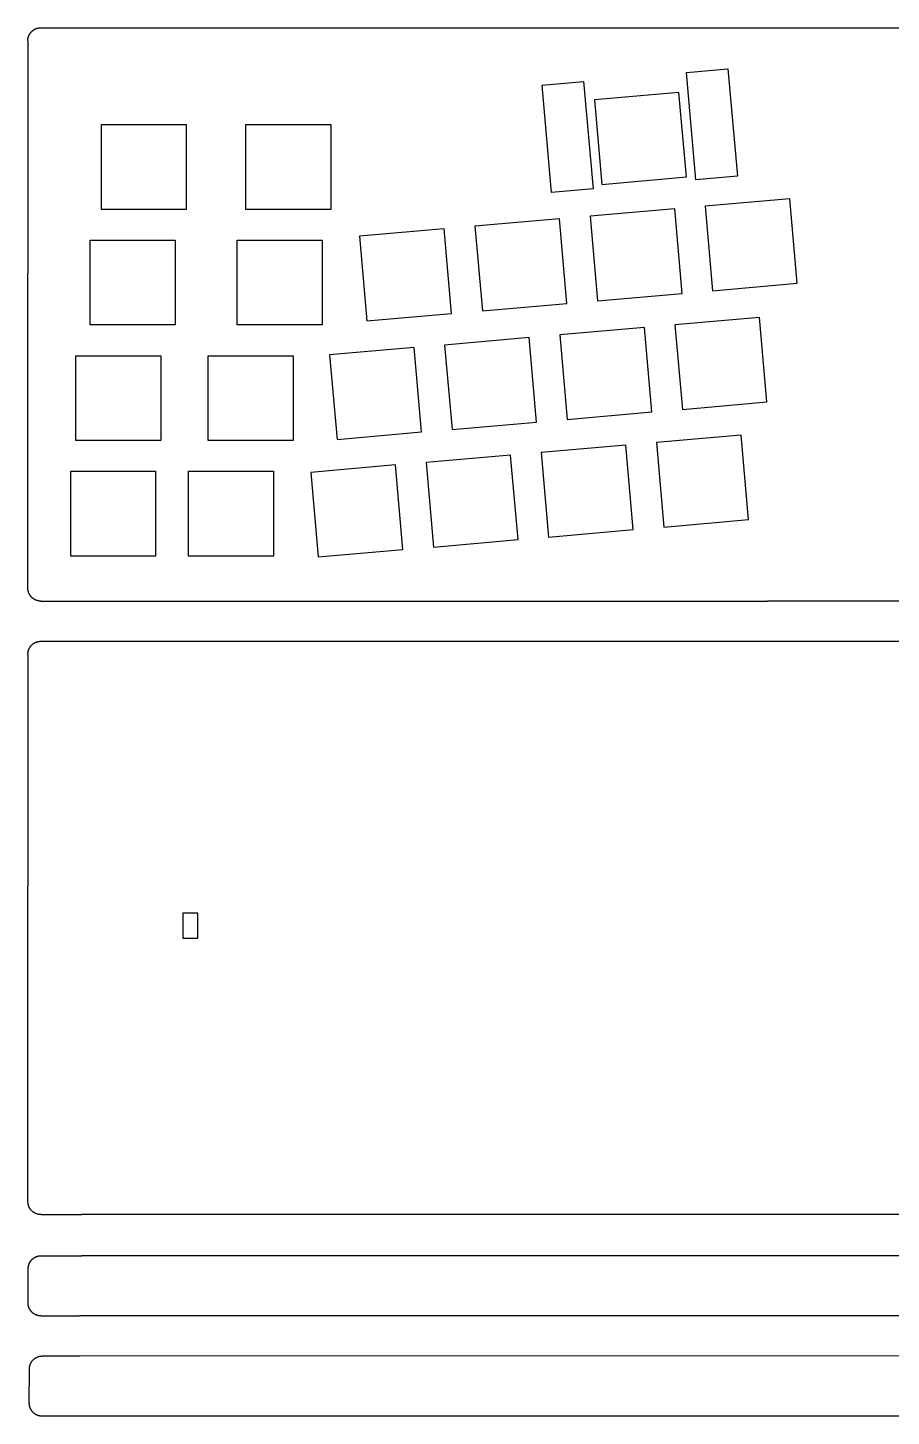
# Model space of a CAD drawing. Extents: x 2428 to 114729, y 14007 to 104145.
# Drawn here: x 2428 to 58439, y 14014 to 104145 of the extents above; entities that cross this region are included whole.
import ezdxf

# ---------------------------------------------------------------- set-up
doc = ezdxf.new("R2010")
doc.units = 0

msp = doc.modelspace()

# ---------------------------------------------------------------- linework, layer by layer
at = {"layer": 'Layer 1'}
for p, q in [((2498.902961, 103638.887135), (2507.379896, 103657.743042)), ((2507.379896, 103657.743042), (2516.319367, 103676.390611)), ((2516.319367, 103676.390611), (2525.717793, 103694.821032)), ((2525.717793, 103694.821032), (2535.571599, 103713.025491)), ((2535.571599, 103713.025491), (2545.877205, 103730.995177)), ((2545.877205, 103730.995177), (2556.631034, 103748.721277)), ((2556.631034, 103748.721277), (2567.829508, 103766.194981)), ((2567.829508, 103766.194981), (2579.469048, 103783.407475)), ((2579.469048, 103783.407475), (2591.546077, 103800.349948)), ((2591.546077, 103800.349948), (2604.057016, 103817.013587)), ((2604.057016, 103817.013587), (2616.998288, 103833.389581)), ((2616.998288, 103833.389581), (2630.366315, 103849.469118)), ((2630.366315, 103849.469118), (2644.157517, 103865.243385)), ((2644.157517, 103865.243385), (2658.368319, 103880.703571)), ((2658.368319, 103880.703571), (2672.99514, 103895.840863)), ((2672.99514, 103895.840863), (2687.995089, 103910.608499)), ((2687.995089, 103910.608499), (2703.321805, 103924.96315)), ((2703.321805, 103924.96315), (2718.966509, 103938.901155)), ((2718.966509, 103938.901155), (2734.920424, 103952.418856)), ((2734.920424, 103952.418856), (2751.174771, 103965.51259)), ((2751.174771, 103965.51259), (2767.720773, 103978.178699)), ((2767.720773, 103978.178699), (2784.54965, 103990.413522)), ((2784.54965, 103990.413522), (2801.652626, 104002.213399)), ((2801.652626, 104002.213399), (2819.02092, 104013.57467)), ((2819.02092, 104013.57467), (2836.645756, 104024.493673)), ((2836.645756, 104024.493673), (2854.518355, 104034.96675)), ((2854.518355, 104034.96675), (2872.629939, 104044.99024)), ((2872.629939, 104044.99024), (2890.97173, 104054.560482)), ((2890.97173, 104054.560482), (2909.534949, 104063.673817)), ((2909.534949, 104063.673817), (2928.310818, 104072.326584)), ((2928.310818, 104072.326584), (2947.29056, 104080.515123)), ((2947.29056, 104080.515123), (2966.465395, 104088.235774)), ((2966.465395, 104088.235774), (2985.826546, 104095.484876)), ((2985.826546, 104095.484876), (3005.365234, 104102.25877)), ((3005.365234, 104102.25877), (3025.072682, 104108.553795)), ((3025.072682, 104108.553795), (3044.94011, 104114.366291)), ((3044.94011, 104114.366291), (3064.958741, 104119.692597)), ((3064.958741, 104119.692597), (3085.119797, 104124.529054)), ((3085.119797, 104124.529054), (3105.414499, 104128.872001)), ((3105.414499, 104128.872001), (3125.83407, 104132.717778)), ((3125.83407, 104132.717778), (3146.36973, 104136.062725)), ((3146.36973, 104136.062725), (3167.012702, 104138.903182)), ((3167.012702, 104138.903182), (3187.754207, 104141.235488)), ((3187.754207, 104141.235488), (3208.585468, 104143.055983)), ((3208.585468, 104143.055983), (3229.497706, 104144.361007)), ((3229.497706, 104144.361007), (3250.482143, 104145.146899)), ((3250.482143, 104145.146899), (3271.53, 104145.41)), ((3271.23, 104145), (3653.23, 104145)), ((3653.23, 104145), (50416.23, 104145)), ((50416.2, 104145), (75157.2, 104145)), ((2428.23, 103294), (2432.23, 88225)), ((2429.03, 103295), (2429.096405, 103316.049397)), ((2429.096405, 103316.049397), (2429.686171, 103337.040261)), ((2429.686171, 103337.040261), (2430.79572, 103357.963781)), ((2430.79572, 103357.963781), (2432.421474, 103378.811144)), ((2432.421474, 103378.811144), (2434.559856, 103399.573539)), ((2434.559856, 103399.573539), (2437.207287, 103420.242152)), ((2437.207287, 103420.242152), (2440.36019, 103440.808173)), ((2440.36019, 103440.808173), (2444.014985, 103461.26279)), ((2444.014985, 103461.26279), (2448.168096, 103481.597189)), ((2448.168096, 103481.597189), (2452.815943, 103501.802559)), ((2452.815943, 103501.802559), (2457.95495, 103521.870089)), ((2457.95495, 103521.870089), (2463.581538, 103541.790966)), ((2463.581538, 103541.790966), (2469.692129, 103561.556378)), ((2469.692129, 103561.556378), (2476.283144, 103581.157512)), ((2476.283144, 103581.157512), (2483.351007, 103600.585558)), ((2483.351007, 103600.585558), (2490.892139, 103619.831703)), ((2490.892139, 103619.831703), (2498.902961, 103638.887135)), ((45153.2, 101247), (47846.2, 101476)), ((45771.2, 94270.8), (45153.2, 101246.8)), ((47846.2, 101476), (48460.2, 94507)), ((35787.2, 100420), (38479.2, 100649)), ((36405.2, 93444.8), (35787.2, 100419.8)), ((38479.2, 100649), (39094.2, 93681)), ((44672.2, 99951.8), (39184.2, 99467.8)), ((39184.2, 99467.8), (39665.2, 93978.8)), ((45153.2, 94463.8), (44672.2, 99951.8)), ((7200.23, 92350.8), (7200.23, 97856.8)), ((7200.23, 97856.8), (12708.23, 97856.8)), ((12708.2, 97856.8), (12708.2, 92350.8)), ((16574.2, 97856.8), (22082.2, 97856.8)), ((16574.2, 92350.8), (16574.2, 97856.8)), ((22082.2, 97856.8), (22082.2, 92350.8)), ((39665.2, 93978.8), (45153.2, 94463.8)), ((48460.2, 94506.8), (45771.2, 94270.8)), ((39094.2, 93680.8), (36405.2, 93444.8)), ((51861.2, 93050.8), (46373.2, 92566.8)), ((52342.2, 87562.8), (51861.2, 93050.8)), ((12708.2, 92350.8), (7200.2, 92350.8)), ((22082.2, 92350.8), (16574.2, 92350.8)), ((44397.2, 92393.8), (38909.2, 91909.8)), ((44877.2, 86905.8), (44397.2, 92393.8)), ((46373.2, 92566.8), (46854.2, 87078.8)), ((29440.2, 91094.8), (23952.2, 90609.8)), ((29920.2, 85605.8), (29440.2, 91094.8)), ((36924.2, 91743.8), (31436.2, 91259.8)), ((31436.2, 91259.8), (31916.2, 85771.8)), ((37405.2, 86255.8), (36924.2, 91743.8)), ((38909.2, 91909.8), (39389.2, 86420.8)), ((6483.23, 84850.8), (6483.23, 90357.8)), ((6483.23, 90357.8), (11991.23, 90357.8)), ((11991.2, 90357.8), (11991.2, 84850.8)), ((16011.2, 84850.8), (16011.2, 90357.8)), ((16011.2, 90357.8), (21519.2, 90357.8)), ((21519.2, 90357.8), (21519.2, 84850.8)), ((23952.2, 90609.8), (24432.2, 85121.8)), ((2432.23, 67771.8), (2432.23, 88224.8)), ((46854.2, 87078.8), (52342.2, 87562.8)), ((39389.2, 86420.8), (44877.2, 86905.8)), ((31916.2, 85771.8), (37405.2, 86255.8)), ((11991.2, 84850.8), (6483.2, 84850.8)), ((21519.2, 84850.8), (16011.2, 84850.8)), ((24432.2, 85121.8), (29920.2, 85605.8)), ((49901.2, 85342.8), (44413.2, 84857.8)), ((44413.2, 84857.8), (44893.2, 79369.8)), ((50381.2, 79853.8), (49901.2, 85342.8)), ((34956.2, 84035.8), (29468.2, 83550.8)), ((35436.2, 78546.8), (34956.2, 84035.8)), ((42436.2, 84696.8), (36948.2, 84212.8)), ((36948.2, 84212.8), (37428.2, 78724.8)), ((42916.2, 79208.8), (42436.2, 84696.8)), ((27495.2, 83397.8), (22007.2, 82913.8)), ((27976.2, 77909.8), (27495.2, 83397.8)), ((29468.2, 83550.8), (29948.2, 78062.8)), ((5554.23, 82857.8), (11062.23, 82857.8)), ((5554.23, 77350.8), (5554.23, 82857.8)), ((11062.2, 82857.8), (11062.2, 77350.8)), ((14129.2, 77346.8), (14129.2, 82853.8)), ((14129.2, 82853.8), (19637.2, 82853.8)), ((19637.2, 82853.8), (19637.2, 77346.8)), ((22007.2, 82913.8), (22487.2, 77424.8)), ((44893.2, 79369.8), (50381.2, 79853.8)), ((29948.2, 78062.8), (35436.2, 78546.8)), ((37428.2, 78724.8), (42916.2, 79208.8)), ((22487.2, 77424.8), (27976.2, 77909.8)), ((48696.2, 77708.8), (43208.2, 77224.8)), ((49176.2, 72220.8), (48696.2, 77708.8)), ((11062.2, 77350.8), (5554.2, 77350.8)), ((19637.2, 77346.8), (14129.2, 77346.8)), ((41216.2, 77058.8), (35728.2, 76574.8)), ((41696.2, 71570.8), (41216.2, 77058.8)), ((43208.2, 77224.8), (43688.2, 71735.8)), ((26283.2, 75767.8), (20794.2, 75283.8)), ((26763.2, 70279.8), (26283.2, 75767.8)), ((33751.2, 76409.8), (28263.2, 75924.8)), ((28263.2, 75924.8), (28743.2, 70436.8)), ((34231.2, 70920.8), (33751.2, 76409.8)), ((35728.2, 76574.8), (36208.2, 71086.8)), ((5212.23, 75361.8), (10720.23, 75361.8)), ((5212.23, 69853.8), (5212.23, 75361.8)), ((10720.2, 75361.8), (10720.2, 69853.8)), ((12857.2, 69850.8), (12857.2, 75357.8)), ((12857.2, 75357.8), (18365.2, 75357.8)), ((18365.2, 75357.8), (18365.2, 69850.8)), ((20794.2, 75283.8), (21275.2, 69794.8)), ((43688.2, 71735.8), (49176.2, 72220.8)), ((36208.2, 71086.8), (41696.2, 71570.8)), ((28743.2, 70436.8), (34231.2, 70920.8)), ((10720.2, 69853.8), (5212.2, 69853.8)), ((18365.2, 69850.8), (12857.2, 69850.8)), ((21275.2, 69794.8), (26763.2, 70279.8)), ((2433.193099, 67750.052306), (2432.93, 67771.1)), ((2433.978982, 67729.068031), (2433.193099, 67750.052306)), ((2435.283988, 67708.155954), (2433.978982, 67729.068031)), ((2437.104457, 67687.324851), (2435.283988, 67708.155954)), ((2439.43673, 67666.583502), (2437.104457, 67687.324851)), ((2442.277145, 67645.940685), (2439.43673, 67666.583502)), ((2445.622044, 67625.405177), (2442.277145, 67645.940685)), ((2449.467765, 67604.985756), (2445.622044, 67625.405177)), ((2453.810649, 67584.6912), (2449.467765, 67604.985756)), ((2458.647035, 67564.530288), (2453.810649, 67584.6912)), ((2463.973264, 67544.511797), (2458.647035, 67564.530288)), ((2469.785675, 67524.644506), (2463.973264, 67544.511797)), ((2476.080609, 67504.937192), (2469.785675, 67524.644506)), ((2482.854404, 67485.398634), (2476.080609, 67504.937192)), ((2490.103402, 67466.037609), (2482.854404, 67485.398634)), ((2497.823942, 67446.862896), (2490.103402, 67466.037609)), ((2506.012363, 67427.883272), (2497.823942, 67446.862896)), ((2514.665006, 67409.107516), (2506.012363, 67427.883272)), ((2523.77821, 67390.544406), (2514.665006, 67409.107516)), ((2533.348316, 67372.202719), (2523.77821, 67390.544406)), ((2543.371663, 67354.091234), (2533.348316, 67372.202719)), ((2553.844592, 67336.218728), (2543.371663, 67354.091234)), ((2564.763441, 67318.593981), (2553.844592, 67336.218728)), ((2576.124552, 67301.225768), (2564.763441, 67318.593981)), ((2587.924263, 67284.12287), (2576.124552, 67301.225768)), ((2600.158915, 67267.294063), (2587.924263, 67284.12287)), ((2612.824848, 67250.748127), (2600.158915, 67267.294063)), ((2625.918402, 67234.493838), (2612.824848, 67250.748127)), ((2639.435915, 67218.539974), (2625.918402, 67234.493838)), ((2653.373729, 67202.895315), (2639.435915, 67218.539974)), ((2667.728184, 67187.568637), (2653.373729, 67202.895315)), ((2682.495618, 67172.56872), (2667.728184, 67187.568637)), ((2697.632705, 67157.941921), (2682.495618, 67172.56872)), ((2713.092684, 67143.731134), (2697.632705, 67157.941921)), ((2728.866742, 67129.939937), (2713.092684, 67143.731134)), ((2744.946068, 67116.571908), (2728.866742, 67129.939937)), ((2761.32185, 67103.630625), (2744.946068, 67116.571908)), ((2777.985276, 67091.119665), (2761.32185, 67103.630625)), ((2794.927534, 67079.042607), (2777.985276, 67091.119665)), ((2812.139813, 67067.403029), (2794.927534, 67079.042607)), ((2829.613301, 67056.204509), (2812.139813, 67067.403029)), ((2847.339185, 67045.450625), (2829.613301, 67056.204509)), ((2865.308655, 67035.144955), (2847.339185, 67045.450625)), ((2883.512899, 67025.291077), (2865.308655, 67035.144955)), ((2901.943103, 67015.892569), (2883.512899, 67025.291077)), ((2920.590458, 67006.953009), (2901.943103, 67015.892569)), ((2939.44615, 66998.475975), (2920.590458, 67006.953009)), ((2958.501369, 66990.465045), (2939.44615, 66998.475975)), ((2977.747302, 66982.923797), (2958.501369, 66990.465045)), ((2997.175138, 66975.85581), (2977.747302, 66982.923797)), ((3016.776064, 66969.26466), (2997.175138, 66975.85581)), ((3036.54127, 66963.153927), (3016.776064, 66969.26466)), ((3056.461942, 66957.527188), (3036.54127, 66963.153927)), ((3076.52927, 66952.388022), (3056.461942, 66957.527188)), ((3096.734442, 66947.740006), (3076.52927, 66952.388022)), ((3117.068645, 66943.586718), (3096.734442, 66947.740006)), ((3137.523068, 66939.931737), (3117.068645, 66943.586718)), ((3158.0889, 66936.77864), (3137.523068, 66939.931737)), ((3178.757328, 66934.131005), (3158.0889, 66936.77864)), ((3199.51954, 66931.992411), (3178.757328, 66934.131005)), ((3220.366726, 66930.366435), (3199.51954, 66931.992411)), ((3241.290072, 66929.256656), (3220.366726, 66930.366435)), ((3262.280767, 66928.666652), (3241.290072, 66929.256656)), ((3283.33, 66928.6), (3262.280767, 66928.666652)), ((3283.23, 66928.8), (3659.23, 66928.8)), ((3659.23, 66928.8), (50424.23, 66928.8)), ((75164.2, 66928.8), (50424.2, 66928.8)), ((2609.060625, 63991.70815), (2622.001908, 64008.083932)), ((2622.001908, 64008.083932), (2635.369937, 64024.163258)), ((2635.369937, 64024.163258), (2649.161134, 64039.937316)), ((2649.161134, 64039.937316), (2663.371921, 64055.397295)), ((2663.371921, 64055.397295), (2677.99872, 64070.534382)), ((2677.99872, 64070.534382), (2692.998637, 64085.301816)), ((2692.998637, 64085.301816), (2708.325315, 64099.656271)), ((2708.325315, 64099.656271), (2723.969974, 64113.594085)), ((2723.969974, 64113.594085), (2739.923838, 64127.111598)), ((2739.923838, 64127.111598), (2756.178127, 64140.205152)), ((2756.178127, 64140.205152), (2772.724063, 64152.871085)), ((2772.724063, 64152.871085), (2789.55287, 64165.105737)), ((2789.55287, 64165.105737), (2806.655768, 64176.905448)), ((2806.655768, 64176.905448), (2824.023981, 64188.266559)), ((2824.023981, 64188.266559), (2841.648728, 64199.185408)), ((2841.648728, 64199.185408), (2859.521234, 64209.658337)), ((2859.521234, 64209.658337), (2877.632719, 64219.681684)), ((2877.632719, 64219.681684), (2895.974406, 64229.25179)), ((2895.974406, 64229.25179), (2914.537516, 64238.364994)), ((2914.537516, 64238.364994), (2933.313272, 64247.017637)), ((2933.313272, 64247.017637), (2952.292896, 64255.206058)), ((2952.292896, 64255.206058), (2971.467609, 64262.926598)), ((2971.467609, 64262.926598), (2990.828634, 64270.175596)), ((2990.828634, 64270.175596), (3010.367192, 64276.949391)), ((3010.367192, 64276.949391), (3030.074506, 64283.244325)), ((3030.074506, 64283.244325), (3049.941797, 64289.056736)), ((3049.941797, 64289.056736), (3069.960288, 64294.382965)), ((3069.960288, 64294.382965), (3090.1212, 64299.219351)), ((3090.1212, 64299.219351), (3110.415756, 64303.562235)), ((3110.415756, 64303.562235), (3130.835177, 64307.407956)), ((3130.835177, 64307.407956), (3151.370685, 64310.752855)), ((3151.370685, 64310.752855), (3172.013502, 64313.59327)), ((3172.013502, 64313.59327), (3192.754851, 64315.925543)), ((3192.754851, 64315.925543), (3213.585954, 64317.746012)), ((3213.585954, 64317.746012), (3234.498031, 64319.051018)), ((3234.498031, 64319.051018), (3255.482306, 64319.836901)), ((3255.482306, 64319.836901), (3276.53, 64320.1)), ((3276.23, 64320.8), (3659.23, 64318.8)), ((3659.23, 64318.8), (50424.23, 64318.8)), ((50424.2, 64318.8), (75162.2, 64320.8)), ((2433.23, 63469.8), (2437.23, 48399.8)), ((2434.03, 63469.7), (2434.096652, 63490.749233)), ((2434.096652, 63490.749233), (2434.686656, 63511.739928)), ((2434.686656, 63511.739928), (2435.796435, 63532.663274)), ((2435.796435, 63532.663274), (2437.422411, 63553.51046)), ((2437.422411, 63553.51046), (2439.561005, 63574.272672)), ((2439.561005, 63574.272672), (2442.20864, 63594.9411)), ((2442.20864, 63594.9411), (2445.361737, 63615.506932)), ((2445.361737, 63615.506932), (2449.016718, 63635.961355)), ((2449.016718, 63635.961355), (2453.170006, 63656.295558)), ((2453.170006, 63656.295558), (2457.818022, 63676.50073)), ((2457.818022, 63676.50073), (2462.957188, 63696.568058)), ((2462.957188, 63696.568058), (2468.583927, 63716.48873)), ((2468.583927, 63716.48873), (2474.69466, 63736.253936)), ((2474.69466, 63736.253936), (2481.28581, 63755.854862)), ((2481.28581, 63755.854862), (2488.353797, 63775.282698)), ((2488.353797, 63775.282698), (2495.895045, 63794.528631)), ((2495.895045, 63794.528631), (2503.905975, 63813.58385)), ((2503.905975, 63813.58385), (2512.383009, 63832.439542)), ((2512.383009, 63832.439542), (2521.322569, 63851.086897)), ((2521.322569, 63851.086897), (2530.721077, 63869.517101)), ((2530.721077, 63869.517101), (2540.574955, 63887.721345)), ((2540.574955, 63887.721345), (2550.880625, 63905.690815)), ((2550.880625, 63905.690815), (2561.634509, 63923.416699)), ((2561.634509, 63923.416699), (2572.833029, 63940.890187)), ((2572.833029, 63940.890187), (2584.472607, 63958.102466)), ((2584.472607, 63958.102466), (2596.549665, 63975.044724)), ((2596.549665, 63975.044724), (2609.060625, 63991.70815)), ((2437.23, 27946.8), (2437.23, 48399.8)), ((12494.2, 46663.8), (12494.2, 45043.8)), ((13449.2, 46663.8), (12494.2, 46663.8)), ((13449.2, 45043.8), (13449.2, 46663.8)), ((12494.2, 45043.8), (13449.2, 45043.8)), ((2438.193099, 27925.052306), (2437.93, 27946.1)), ((2438.978982, 27904.068031), (2438.193099, 27925.052306)), ((2440.283988, 27883.155954), (2438.978982, 27904.068031)), ((2442.104457, 27862.324851), (2440.283988, 27883.155954)), ((2444.43673, 27841.583502), (2442.104457, 27862.324851)), ((2447.277145, 27820.940685), (2444.43673, 27841.583502)), ((2450.622044, 27800.405177), (2447.277145, 27820.940685)), ((2454.467765, 27779.985756), (2450.622044, 27800.405177)), ((2458.810649, 27759.6912), (2454.467765, 27779.985756)), ((2463.647035, 27739.530288), (2458.810649, 27759.6912)), ((2468.973264, 27719.511797), (2463.647035, 27739.530288)), ((2474.785675, 27699.644506), (2468.973264, 27719.511797)), ((2481.080609, 27679.937192), (2474.785675, 27699.644506)), ((2487.854404, 27660.398634), (2481.080609, 27679.937192)), ((2495.103402, 27641.037609), (2487.854404, 27660.398634)), ((2502.823942, 27621.862896), (2495.103402, 27641.037609)), ((2511.012363, 27602.883272), (2502.823942, 27621.862896)), ((2519.665006, 27584.107516), (2511.012363, 27602.883272)), ((2528.77821, 27565.544406), (2519.665006, 27584.107516)), ((2538.348316, 27547.202719), (2528.77821, 27565.544406)), ((2548.371663, 27529.091234), (2538.348316, 27547.202719)), ((2558.844592, 27511.218728), (2548.371663, 27529.091234)), ((2569.763441, 27493.593981), (2558.844592, 27511.218728)), ((2581.124552, 27476.225768), (2569.763441, 27493.593981)), ((2592.924263, 27459.12287), (2581.124552, 27476.225768)), ((2605.158915, 27442.294063), (2592.924263, 27459.12287)), ((2617.824848, 27425.748127), (2605.158915, 27442.294063)), ((2630.918402, 27409.493838), (2617.824848, 27425.748127)), ((2644.435915, 27393.539974), (2630.918402, 27409.493838)), ((2658.373729, 27377.895315), (2644.435915, 27393.539974)), ((2672.728184, 27362.568637), (2658.373729, 27377.895315)), ((2687.495618, 27347.56872), (2672.728184, 27362.568637)), ((2702.632705, 27332.941921), (2687.495618, 27347.56872)), ((2718.092684, 27318.731134), (2702.632705, 27332.941921)), ((2733.866742, 27304.939937), (2718.092684, 27318.731134)), ((2749.946068, 27291.571908), (2733.866742, 27304.939937)), ((2766.32185, 27278.630625), (2749.946068, 27291.571908)), ((2782.985276, 27266.119665), (2766.32185, 27278.630625)), ((2799.927534, 27254.042607), (2782.985276, 27266.119665)), ((2817.139813, 27242.403029), (2799.927534, 27254.042607)), ((2834.613301, 27231.204509), (2817.139813, 27242.403029)), ((2852.339185, 27220.450625), (2834.613301, 27231.204509)), ((2870.308655, 27210.144955), (2852.339185, 27220.450625)), ((2888.512899, 27200.291077), (2870.308655, 27210.144955)), ((2906.943103, 27190.892569), (2888.512899, 27200.291077)), ((2925.590458, 27181.953009), (2906.943103, 27190.892569)), ((2944.44615, 27173.475975), (2925.590458, 27181.953009)), ((2963.501369, 27165.465045), (2944.44615, 27173.475975)), ((2982.747302, 27157.923797), (2963.501369, 27165.465045)), ((3002.175138, 27150.85581), (2982.747302, 27157.923797)), ((3021.776064, 27144.26466), (3002.175138, 27150.85581)), ((3041.54127, 27138.153927), (3021.776064, 27144.26466)), ((3061.461942, 27132.527188), (3041.54127, 27138.153927)), ((3081.52927, 27127.388022), (3061.461942, 27132.527188)), ((3101.734442, 27122.740006), (3081.52927, 27127.388022)), ((3122.068645, 27118.586718), (3101.734442, 27122.740006)), ((3142.523068, 27114.931737), (3122.068645, 27118.586718)), ((3163.0889, 27111.77864), (3142.523068, 27114.931737)), ((3183.757328, 27109.131005), (3163.0889, 27111.77864)), ((3204.51954, 27106.992411), (3183.757328, 27109.131005)), ((3225.366726, 27105.366435), (3204.51954, 27106.992411)), ((3246.290072, 27104.256656), (3225.366726, 27105.366435)), ((3267.280767, 27103.666652), (3246.290072, 27104.256656)), ((3288.33, 27103.6), (3267.280767, 27103.666652)), ((3288.23, 27103.8), (5929.23, 27103.8)), ((108348, 27103.8), (5929.23, 27103.8)), ((2897.832719, 24333.781684), (2916.174406, 24343.35179)), ((2916.174406, 24343.35179), (2934.737516, 24352.464994)), ((2934.737516, 24352.464994), (2953.513272, 24361.117637)), ((2953.513272, 24361.117637), (2972.492896, 24369.306058)), ((2972.492896, 24369.306058), (2991.667609, 24377.026598)), ((2991.667609, 24377.026598), (3011.028634, 24384.275596)), ((3011.028634, 24384.275596), (3030.567192, 24391.049391)), ((3030.567192, 24391.049391), (3050.274506, 24397.344325)), ((3050.274506, 24397.344325), (3070.141797, 24403.156736)), ((3070.141797, 24403.156736), (3090.160288, 24408.482965)), ((3090.160288, 24408.482965), (3110.3212, 24413.319351)), ((3110.3212, 24413.319351), (3130.615756, 24417.662235)), ((3130.615756, 24417.662235), (3151.035177, 24421.507956)), ((3151.035177, 24421.507956), (3171.570685, 24424.852855)), ((3171.570685, 24424.852855), (3192.213502, 24427.69327)), ((3192.213502, 24427.69327), (3212.954851, 24430.025543)), ((3212.954851, 24430.025543), (3233.785954, 24431.846012)), ((3233.785954, 24431.846012), (3254.698031, 24433.151018)), ((3254.698031, 24433.151018), (3275.682306, 24433.936901)), ((3275.682306, 24433.936901), (3296.73, 24434.2)), ((3296.23, 24434.8), (5929.23, 24433.8)), ((111904, 24433.8), (5929.23, 24433.8)), ((2447.23, 21366.8), (2454.23, 23583.8)), ((2454.23, 23583.8), (2454.296652, 23604.849233)), ((2454.296652, 23604.849233), (2454.886656, 23625.839928)), ((2454.886656, 23625.839928), (2455.996435, 23646.763274)), ((2455.996435, 23646.763274), (2457.622411, 23667.61046)), ((2457.622411, 23667.61046), (2459.761005, 23688.372672)), ((2459.761005, 23688.372672), (2462.40864, 23709.0411)), ((2462.40864, 23709.0411), (2465.561737, 23729.606932)), ((2465.561737, 23729.606932), (2469.216718, 23750.061355)), ((2469.216718, 23750.061355), (2473.370006, 23770.395558)), ((2473.370006, 23770.395558), (2478.018022, 23790.60073)), ((2478.018022, 23790.60073), (2483.157188, 23810.668058)), ((2483.157188, 23810.668058), (2488.783927, 23830.58873)), ((2488.783927, 23830.58873), (2494.89466, 23850.353936)), ((2494.89466, 23850.353936), (2501.48581, 23869.954862)), ((2501.48581, 23869.954862), (2508.553797, 23889.382698)), ((2508.553797, 23889.382698), (2516.095045, 23908.628631)), ((2516.095045, 23908.628631), (2524.105975, 23927.68385)), ((2524.105975, 23927.68385), (2532.583009, 23946.539542)), ((2532.583009, 23946.539542), (2541.522569, 23965.186897)), ((2541.522569, 23965.186897), (2550.921077, 23983.617101)), ((2550.921077, 23983.617101), (2560.774955, 24001.821345)), ((2560.774955, 24001.821345), (2571.080625, 24019.790815)), ((2571.080625, 24019.790815), (2581.834509, 24037.516699)), ((2581.834509, 24037.516699), (2593.033029, 24054.990187)), ((2593.033029, 24054.990187), (2604.672607, 24072.202466)), ((2604.672607, 24072.202466), (2616.749665, 24089.144724)), ((2616.749665, 24089.144724), (2629.260625, 24105.80815)), ((2629.260625, 24105.80815), (2642.201908, 24122.183932)), ((2642.201908, 24122.183932), (2655.569937, 24138.263258)), ((2655.569937, 24138.263258), (2669.361134, 24154.037316)), ((2669.361134, 24154.037316), (2683.571921, 24169.497295)), ((2683.571921, 24169.497295), (2698.19872, 24184.634382)), ((2698.19872, 24184.634382), (2713.198637, 24199.401816)), ((2713.198637, 24199.401816), (2728.525315, 24213.756271)), ((2728.525315, 24213.756271), (2744.169974, 24227.694085)), ((2744.169974, 24227.694085), (2760.123838, 24241.211598)), ((2760.123838, 24241.211598), (2776.378127, 24254.305152)), ((2776.378127, 24254.305152), (2792.924063, 24266.971085)), ((2792.924063, 24266.971085), (2809.75287, 24279.205737)), ((2809.75287, 24279.205737), (2826.855768, 24291.005448)), ((2826.855768, 24291.005448), (2844.223981, 24302.366559)), ((2844.223981, 24302.366559), (2861.848728, 24313.285408)), ((2861.848728, 24313.285408), (2879.721234, 24323.758337)), ((2879.721234, 24323.758337), (2897.832719, 24333.781684)), ((2448.193099, 21345.052306), (2447.93, 21366.1)), ((2448.978982, 21324.068031), (2448.193099, 21345.052306)), ((2450.283988, 21303.155954), (2448.978982, 21324.068031)), ((2452.104457, 21282.324851), (2450.283988, 21303.155954)), ((2454.43673, 21261.583502), (2452.104457, 21282.324851)), ((2457.277145, 21240.940685), (2454.43673, 21261.583502)), ((2460.622044, 21220.405177), (2457.277145, 21240.940685)), ((2464.467765, 21199.985756), (2460.622044, 21220.405177)), ((2468.810649, 21179.6912), (2464.467765, 21199.985756)), ((2473.647035, 21159.530288), (2468.810649, 21179.6912)), ((2478.973264, 21139.511797), (2473.647035, 21159.530288)), ((2484.785675, 21119.644506), (2478.973264, 21139.511797)), ((2491.080609, 21099.937192), (2484.785675, 21119.644506)), ((2497.854404, 21080.398634), (2491.080609, 21099.937192)), ((2505.103402, 21061.037609), (2497.854404, 21080.398634)), ((2512.823942, 21041.862896), (2505.103402, 21061.037609)), ((2521.012363, 21022.883272), (2512.823942, 21041.862896)), ((2529.665006, 21004.107516), (2521.012363, 21022.883272)), ((2538.77821, 20985.544406), (2529.665006, 21004.107516)), ((2548.348316, 20967.202719), (2538.77821, 20985.544406)), ((2558.371663, 20949.091234), (2548.348316, 20967.202719)), ((2568.844592, 20931.218728), (2558.371663, 20949.091234)), ((2579.763441, 20913.593981), (2568.844592, 20931.218728)), ((2591.124552, 20896.225768), (2579.763441, 20913.593981)), ((2602.924263, 20879.12287), (2591.124552, 20896.225768)), ((2615.158915, 20862.294063), (2602.924263, 20879.12287)), ((2627.824848, 20845.748127), (2615.158915, 20862.294063)), ((2640.918402, 20829.493838), (2627.824848, 20845.748127)), ((2654.435915, 20813.539974), (2640.918402, 20829.493838)), ((2668.373729, 20797.895315), (2654.435915, 20813.539974)), ((2682.728184, 20782.568637), (2668.373729, 20797.895315)), ((2697.495618, 20767.56872), (2682.728184, 20782.568637)), ((2712.632705, 20752.941921), (2697.495618, 20767.56872)), ((2728.092684, 20738.731134), (2712.632705, 20752.941921)), ((2743.866742, 20724.939937), (2728.092684, 20738.731134)), ((2759.946068, 20711.571908), (2743.866742, 20724.939937)), ((2776.32185, 20698.630625), (2759.946068, 20711.571908)), ((2792.985276, 20686.119665), (2776.32185, 20698.630625)), ((2809.927534, 20674.042607), (2792.985276, 20686.119665)), ((2827.139813, 20662.403029), (2809.927534, 20674.042607)), ((2844.613301, 20651.204509), (2827.139813, 20662.403029)), ((2862.339185, 20640.450625), (2844.613301, 20651.204509)), ((2880.308655, 20630.144955), (2862.339185, 20640.450625)), ((2898.512899, 20620.291077), (2880.308655, 20630.144955)), ((2916.943103, 20610.892569), (2898.512899, 20620.291077)), ((2935.590458, 20601.953009), (2916.943103, 20610.892569)), ((2954.44615, 20593.475975), (2935.590458, 20601.953009)), ((2973.501369, 20585.465045), (2954.44615, 20593.475975)), ((2992.747302, 20577.923797), (2973.501369, 20585.465045)), ((3012.175138, 20570.85581), (2992.747302, 20577.923797)), ((3031.776064, 20564.26466), (3012.175138, 20570.85581)), ((3051.54127, 20558.153927), (3031.776064, 20564.26466)), ((3071.461942, 20552.527188), (3051.54127, 20558.153927)), ((3091.52927, 20547.388022), (3071.461942, 20552.527188)), ((3111.734442, 20542.740006), (3091.52927, 20547.388022)), ((3132.068645, 20538.586718), (3111.734442, 20542.740006)), ((3152.523068, 20534.931737), (3132.068645, 20538.586718)), ((3173.0889, 20531.77864), (3152.523068, 20534.931737)), ((3193.757328, 20529.131005), (3173.0889, 20531.77864)), ((3214.51954, 20526.992411), (3193.757328, 20529.131005)), ((3235.366726, 20525.366435), (3214.51954, 20526.992411)), ((3256.290072, 20524.256656), (3235.366726, 20525.366435)), ((3277.280767, 20523.666652), (3256.290072, 20524.256656)), ((3298.33, 20523.6), (3277.280767, 20523.666652)), ((3298.23, 20523.8), (5789.23, 20523.8)), ((108358, 20523.8), (5789.23, 20523.8)), ((2534.886656, 17115.839928), (2535.996435, 17136.763274)), ((2535.996435, 17136.763274), (2537.622411, 17157.61046)), ((2537.622411, 17157.61046), (2539.761005, 17178.372672)), ((2539.761005, 17178.372672), (2542.40864, 17199.0411)), ((2542.40864, 17199.0411), (2545.561737, 17219.606932)), ((2545.561737, 17219.606932), (2549.216718, 17240.061355)), ((2549.216718, 17240.061355), (2553.370006, 17260.395558)), ((2553.370006, 17260.395558), (2558.018022, 17280.60073)), ((2558.018022, 17280.60073), (2563.157188, 17300.668058)), ((2563.157188, 17300.668058), (2568.783927, 17320.58873)), ((2568.783927, 17320.58873), (2574.89466, 17340.353936)), ((2574.89466, 17340.353936), (2581.48581, 17359.954862)), ((2581.48581, 17359.954862), (2588.553797, 17379.382698)), ((2588.553797, 17379.382698), (2596.095045, 17398.628631)), ((2596.095045, 17398.628631), (2604.105975, 17417.68385)), ((2604.105975, 17417.68385), (2612.583009, 17436.539542)), ((2612.583009, 17436.539542), (2621.522569, 17455.186897)), ((2621.522569, 17455.186897), (2630.921077, 17473.617101)), ((2630.921077, 17473.617101), (2640.774955, 17491.821345)), ((2640.774955, 17491.821345), (2651.080625, 17509.790815)), ((2651.080625, 17509.790815), (2661.834509, 17527.516699)), ((2661.834509, 17527.516699), (2673.033029, 17544.990187)), ((2673.033029, 17544.990187), (2684.672607, 17562.202466)), ((2684.672607, 17562.202466), (2696.749665, 17579.144724)), ((2696.749665, 17579.144724), (2709.260625, 17595.80815)), ((2709.260625, 17595.80815), (2722.201908, 17612.183932)), ((2722.201908, 17612.183932), (2735.569937, 17628.263258)), ((2735.569937, 17628.263258), (2749.361134, 17644.037316)), ((2749.361134, 17644.037316), (2763.571921, 17659.497295)), ((2763.571921, 17659.497295), (2778.19872, 17674.634382)), ((2778.19872, 17674.634382), (2793.198637, 17689.401816)), ((2793.198637, 17689.401816), (2808.525315, 17703.756271)), ((2808.525315, 17703.756271), (2824.169974, 17717.694085)), ((2824.169974, 17717.694085), (2840.123838, 17731.211598)), ((2840.123838, 17731.211598), (2856.378127, 17744.305152)), ((2856.378127, 17744.305152), (2872.924063, 17756.971085)), ((2872.924063, 17756.971085), (2889.75287, 17769.205737)), ((2889.75287, 17769.205737), (2906.855768, 17781.005448)), ((2906.855768, 17781.005448), (2924.223981, 17792.366559)), ((2924.223981, 17792.366559), (2941.848728, 17803.285408)), ((2941.848728, 17803.285408), (2959.721234, 17813.758337)), ((2959.721234, 17813.758337), (2977.832719, 17823.781684)), ((2977.832719, 17823.781684), (2996.174406, 17833.35179)), ((2996.174406, 17833.35179), (3014.737516, 17842.464994)), ((3014.737516, 17842.464994), (3033.513272, 17851.117637)), ((3033.513272, 17851.117637), (3052.492896, 17859.306058)), ((3052.492896, 17859.306058), (3071.667609, 17867.026598)), ((3071.667609, 17867.026598), (3091.028634, 17874.275596)), ((3091.028634, 17874.275596), (3110.567192, 17881.049391)), ((3110.567192, 17881.049391), (3130.274506, 17887.344325)), ((3130.274506, 17887.344325), (3150.141797, 17893.156736)), ((3150.141797, 17893.156736), (3170.160288, 17898.482965)), ((3170.160288, 17898.482965), (3190.3212, 17903.319351)), ((3190.3212, 17903.319351), (3210.615756, 17907.662235)), ((3210.615756, 17907.662235), (3231.035177, 17911.507956)), ((3231.035177, 17911.507956), (3251.570685, 17914.852855)), ((3251.570685, 17914.852855), (3272.213502, 17917.69327)), ((3272.213502, 17917.69327), (3292.954851, 17920.025543)), ((3292.954851, 17920.025543), (3313.785954, 17921.846012)), ((3313.785954, 17921.846012), (3334.698031, 17923.151018)), ((3334.698031, 17923.151018), (3355.682306, 17923.936901)), ((3355.682306, 17923.936901), (3376.73, 17924.2)), ((3376.23, 17924.8), (5789.23, 17923.8)), ((111764, 17921.8), (5789, 17923.8)), ((2527.23, 14856.8), (2534.23, 17073.8)), ((2534.23, 17073.8), (2534.296652, 17094.849233)), ((2534.296652, 17094.849233), (2534.886656, 17115.839928)), ((2528.193099, 14835.052306), (2527.93, 14856.1)), ((2528.978982, 14814.068031), (2528.193099, 14835.052306)), ((2530.283988, 14793.155954), (2528.978982, 14814.068031)), ((2532.104457, 14772.324851), (2530.283988, 14793.155954)), ((2534.43673, 14751.583502), (2532.104457, 14772.324851)), ((2537.277145, 14730.940685), (2534.43673, 14751.583502)), ((2540.622044, 14710.405177), (2537.277145, 14730.940685)), ((2544.467765, 14689.985756), (2540.622044, 14710.405177)), ((2548.810649, 14669.6912), (2544.467765, 14689.985756)), ((2553.647035, 14649.530288), (2548.810649, 14669.6912)), ((2558.973264, 14629.511797), (2553.647035, 14649.530288)), ((2564.785675, 14609.644506), (2558.973264, 14629.511797)), ((2571.080609, 14589.937192), (2564.785675, 14609.644506)), ((2577.854404, 14570.398634), (2571.080609, 14589.937192)), ((2585.103402, 14551.037609), (2577.854404, 14570.398634)), ((2592.823942, 14531.862896), (2585.103402, 14551.037609)), ((2601.012363, 14512.883272), (2592.823942, 14531.862896)), ((2609.665006, 14494.107516), (2601.012363, 14512.883272)), ((2618.77821, 14475.544406), (2609.665006, 14494.107516)), ((2628.348316, 14457.202719), (2618.77821, 14475.544406)), ((2638.371663, 14439.091234), (2628.348316, 14457.202719)), ((2648.844592, 14421.218728), (2638.371663, 14439.091234)), ((2659.763441, 14403.593981), (2648.844592, 14421.218728)), ((2671.124552, 14386.225768), (2659.763441, 14403.593981)), ((2682.924263, 14369.12287), (2671.124552, 14386.225768)), ((2695.158915, 14352.294063), (2682.924263, 14369.12287)), ((2707.824848, 14335.748127), (2695.158915, 14352.294063)), ((2720.918402, 14319.493838), (2707.824848, 14335.748127)), ((2734.435915, 14303.539974), (2720.918402, 14319.493838)), ((2748.373729, 14287.895315), (2734.435915, 14303.539974)), ((2762.728184, 14272.568637), (2748.373729, 14287.895315)), ((2777.495618, 14257.56872), (2762.728184, 14272.568637)), ((2792.632705, 14242.941921), (2777.495618, 14257.56872)), ((2808.092684, 14228.731134), (2792.632705, 14242.941921)), ((2823.866742, 14214.939937), (2808.092684, 14228.731134)), ((2839.946068, 14201.571908), (2823.866742, 14214.939937)), ((2856.32185, 14188.630625), (2839.946068, 14201.571908)), ((2872.985276, 14176.119665), (2856.32185, 14188.630625)), ((2889.927534, 14164.042607), (2872.985276, 14176.119665)), ((2907.139813, 14152.403029), (2889.927534, 14164.042607)), ((2924.613301, 14141.204509), (2907.139813, 14152.403029)), ((2942.339185, 14130.450625), (2924.613301, 14141.204509)), ((2960.308655, 14120.144955), (2942.339185, 14130.450625)), ((2978.512899, 14110.291077), (2960.308655, 14120.144955)), ((2996.943103, 14100.892569), (2978.512899, 14110.291077)), ((3015.590458, 14091.953009), (2996.943103, 14100.892569)), ((3034.44615, 14083.475975), (3015.590458, 14091.953009)), ((3053.501369, 14075.465045), (3034.44615, 14083.475975)), ((3072.747302, 14067.923797), (3053.501369, 14075.465045)), ((3092.175138, 14060.85581), (3072.747302, 14067.923797)), ((3111.776064, 14054.26466), (3092.175138, 14060.85581)), ((3131.54127, 14048.153927), (3111.776064, 14054.26466)), ((3151.461942, 14042.527188), (3131.54127, 14048.153927)), ((3171.52927, 14037.388022), (3151.461942, 14042.527188)), ((3191.734442, 14032.740006), (3171.52927, 14037.388022)), ((3212.068645, 14028.586718), (3191.734442, 14032.740006)), ((3232.523068, 14024.931737), (3212.068645, 14028.586718)), ((3253.0889, 14021.77864), (3232.523068, 14024.931737)), ((3273.757328, 14019.131005), (3253.0889, 14021.77864)), ((3294.51954, 14016.992411), (3273.757328, 14019.131005)), ((3315.366726, 14015.366435), (3294.51954, 14016.992411)), ((3336.290072, 14014.256656), (3315.366726, 14015.366435)), ((3357.280767, 14013.666652), (3336.290072, 14014.256656)), ((3378.33, 14013.6), (3357.280767, 14013.666652)), ((108438, 14013.8), (3378.23, 14013.8))]:
    msp.add_line(p, q, dxfattribs=at)

doc.saveas('drawing.dxf')
